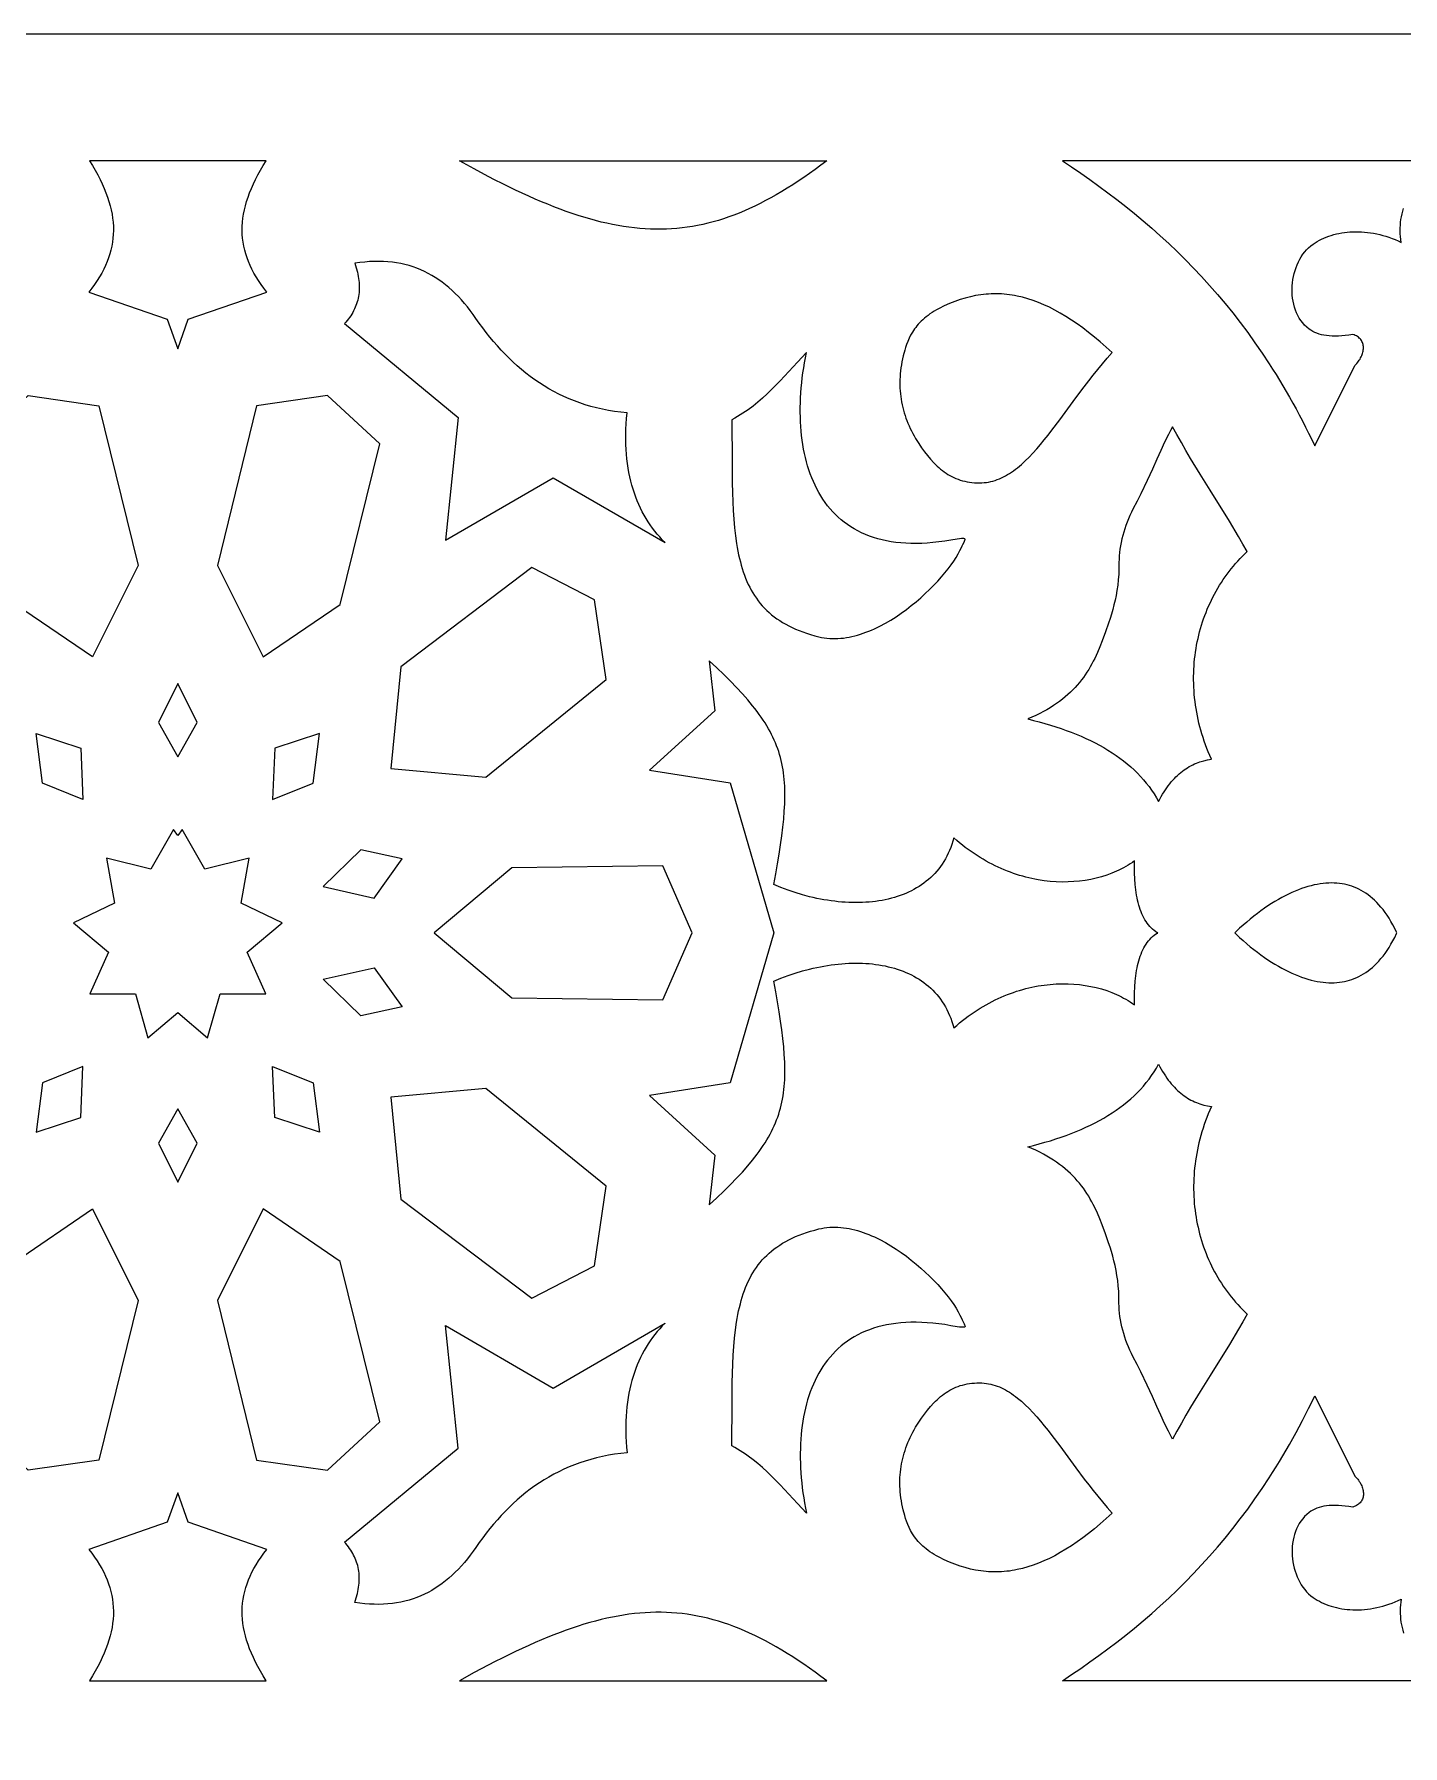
# Model space of a CAD drawing. Extents: x -580 to 580, y -400 to 400.
# Drawn here: x 300.7 to 354.8, y 297.4 to 365 of the extents above; entities that cross this region are included whole.
import ezdxf

# ---------------------------------------------------------------- set-up
doc = ezdxf.new("R2010")
doc.units = 0
doc.layers.add('LAYER_1', color=18, linetype='CONTINUOUS')
doc.layers.add('LAYER_2', color=174, linetype='CONTINUOUS')

msp = doc.modelspace()

# ---------------------------------------------------------------- linework, layer by layer
at = {"layer": 'LAYER_1'}
for points in [[(306.416, 352.579), (306.83, 353.745), (309.927, 354.822), (309.811, 354.972), (309.703, 355.121), (309.602, 355.271), (309.508, 355.421), (309.422, 355.571), (309.343, 355.722), (309.271, 355.872), (309.207, 356.023), (309.15, 356.175), (309.1, 356.327), (309.058, 356.48), (309.023, 356.633), (308.996, 356.788), (308.976, 356.943), (308.963, 357.1), (308.958, 357.257), (308.961, 357.416), (308.971, 357.576), (308.988, 357.737), (309.014, 357.9), (309.046, 358.065), (309.086, 358.231), (309.134, 358.398), (309.189, 358.568), (309.252, 358.739), (309.323, 358.913), (309.401, 359.088), (309.487, 359.266), (309.58, 359.446), (309.681, 359.628), (309.79, 359.813), (309.906, 360), (306.416, 360), (302.927, 360), (303.043, 359.813), (303.152, 359.628), (303.253, 359.446), (303.346, 359.266), (303.432, 359.088), (303.51, 358.913), (303.58, 358.739), (303.643, 358.568), (303.699, 358.398), (303.746, 358.231), (303.787, 358.065), (303.819, 357.9), (303.844, 357.737), (303.862, 357.576), (303.872, 357.416), (303.874, 357.257), (303.869, 357.1), (303.857, 356.943), (303.837, 356.788), (303.81, 356.633), (303.775, 356.48), (303.733, 356.327), (303.683, 356.175), (303.626, 356.023), (303.562, 355.872), (303.49, 355.722), (303.411, 355.571), (303.325, 355.421), (303.231, 355.271), (303.13, 355.121), (303.021, 354.972), (302.906, 354.822), (306.003, 353.745)], [(332.036, 360), (331.807, 359.829), (331.581, 359.663), (331.356, 359.503), (331.134, 359.349), (330.913, 359.201), (330.694, 359.058), (330.477, 358.921), (330.261, 358.79), (330.047, 358.664), (329.834, 358.544), (329.623, 358.43), (329.412, 358.321), (329.203, 358.218), (328.995, 358.12), (328.787, 358.028), (328.58, 357.941), (328.374, 357.86), (328.169, 357.785), (327.964, 357.715), (327.759, 357.651), (327.554, 357.592), (327.35, 357.538), (327.145, 357.49), (326.941, 357.447), (326.736, 357.41), (326.531, 357.378), (326.326, 357.352), (326.12, 357.33), (325.914, 357.315), (325.707, 357.304), (325.499, 357.299), (325.29, 357.299), (325.081, 357.304), (324.87, 357.315), (324.658, 357.331), (324.445, 357.352), (324.23, 357.378), (324.014, 357.41), (323.797, 357.447), (323.577, 357.488), (323.356, 357.535), (323.133, 357.587), (322.908, 357.645), (322.681, 357.707), (322.451, 357.774), (322.22, 357.847), (321.986, 357.925), (321.749, 358.007), (321.51, 358.095), (321.268, 358.187), (321.023, 358.285), (320.776, 358.387), (320.525, 358.495), (320.271, 358.607), (320.014, 358.725), (319.754, 358.847), (319.49, 358.974), (319.223, 359.106), (318.952, 359.243), (318.677, 359.385), (318.116, 359.683), (317.539, 360)], [(325.653, 344.934), (325.547, 345.042), (325.446, 345.152), (325.347, 345.266), (325.252, 345.383), (325.16, 345.503), (325.072, 345.626), (324.987, 345.752), (324.906, 345.881), (324.829, 346.014), (324.755, 346.149), (324.685, 346.288), (324.618, 346.431), (324.556, 346.577), (324.497, 346.726), (324.442, 346.879), (324.392, 347.035), (324.345, 347.195), (324.302, 347.358), (324.263, 347.525), (324.229, 347.696), (324.198, 347.871), (324.172, 348.049), (324.15, 348.231), (324.133, 348.417), (324.12, 348.607), (324.111, 348.8), (324.106, 348.998), (324.107, 349.2), (324.111, 349.406), (324.121, 349.616), (324.135, 349.83), (324.153, 350.048), (323.904, 350.075), (323.659, 350.108), (323.419, 350.149), (323.184, 350.195), (322.953, 350.249), (322.726, 350.309), (322.504, 350.375), (322.287, 350.447), (322.074, 350.525), (321.864, 350.61), (321.659, 350.7), (321.459, 350.796), (321.262, 350.898), (321.069, 351.005), (320.88, 351.118), (320.694, 351.236), (320.513, 351.36), (320.335, 351.489), (320.16, 351.622), (319.989, 351.761), (319.822, 351.905), (319.658, 352.054), (319.497, 352.207), (319.339, 352.365), (319.185, 352.527), (319.033, 352.694), (318.885, 352.865), (318.74, 353.04), (318.597, 353.22), (318.457, 353.403), (318.32, 353.59), (318.186, 353.782), (318.076, 353.938), (317.963, 354.089), (317.849, 354.235), (317.732, 354.376), (317.614, 354.511), (317.493, 354.641), (317.371, 354.765), (317.245, 354.884), (317.118, 354.998), (316.988, 355.106), (316.856, 355.208), (316.721, 355.305), (316.584, 355.396), (316.444, 355.481), (316.302, 355.56), (316.156, 355.633), (316.008, 355.7), (315.857, 355.761), (315.703, 355.817), (315.546, 355.866), (315.386, 355.909), (315.223, 355.945), (315.057, 355.975), (314.888, 355.999), (314.715, 356.017), (314.539, 356.028), (314.359, 356.033), (314.176, 356.031), (313.99, 356.022), (313.8, 356.007), (313.606, 355.985), (313.409, 355.956), (313.465, 355.781), (313.51, 355.609), (313.529, 355.524), (313.544, 355.44), (313.557, 355.357), (313.567, 355.275), (313.575, 355.194), (313.58, 355.114), (313.582, 355.035), (313.581, 354.956), (313.578, 354.879), (313.571, 354.802), (313.562, 354.726), (313.551, 354.652), (313.536, 354.578), (313.519, 354.505), (313.499, 354.432), (313.477, 354.361), (313.452, 354.291), (313.423, 354.221), (313.393, 354.153), (313.359, 354.085), (313.323, 354.018), (313.284, 353.952), (313.242, 353.887), (313.198, 353.823), (313.15, 353.76), (313.101, 353.697), (313.048, 353.636), (312.993, 353.575), (317.49, 349.872), (316.99, 345.022), (321.238, 347.491)], [(343.31, 352.429), (343.073, 352.645), (342.838, 352.851), (342.606, 353.045), (342.376, 353.229), (342.148, 353.403), (341.923, 353.565), (341.7, 353.718), (341.479, 353.859), (341.26, 353.99), (341.043, 354.111), (340.827, 354.221), (340.613, 354.32), (340.401, 354.409), (340.189, 354.488), (339.979, 354.557), (339.77, 354.615), (339.562, 354.663), (339.458, 354.683), (339.355, 354.7), (339.251, 354.715), (339.148, 354.728), (339.045, 354.738), (338.942, 354.745), (338.839, 354.75), (338.737, 354.752), (338.634, 354.752), (338.532, 354.749), (338.429, 354.744), (338.327, 354.736), (338.224, 354.726), (338.122, 354.713), (338.019, 354.698), (337.917, 354.68), (337.712, 354.637), (337.507, 354.584), (337.301, 354.521), (337.095, 354.448), (336.889, 354.365), (336.681, 354.273), (336.473, 354.17), (336.377, 354.119), (336.285, 354.066), (336.198, 354.012), (336.115, 353.957), (336.037, 353.902), (335.963, 353.845), (335.893, 353.787), (335.827, 353.729), (335.765, 353.669), (335.706, 353.61), (335.651, 353.549), (335.599, 353.489), (335.551, 353.428), (335.505, 353.366), (335.423, 353.243), (335.352, 353.12), (335.29, 352.997), (335.237, 352.875), (335.191, 352.754), (335.152, 352.636), (335.118, 352.521), (335.06, 352.302), (335.032, 352.182), (335.008, 352.063), (334.986, 351.945), (334.968, 351.828), (334.953, 351.712), (334.941, 351.596), (334.933, 351.481), (334.927, 351.367), (334.925, 351.254), (334.926, 351.141), (334.93, 351.03), (334.936, 350.919), (334.946, 350.809), (334.959, 350.699), (334.975, 350.59), (334.994, 350.482), (335.015, 350.375), (335.04, 350.268), (335.067, 350.163), (335.097, 350.057), (335.13, 349.953), (335.166, 349.849), (335.204, 349.746), (335.246, 349.643), (335.29, 349.541), (335.336, 349.44), (335.385, 349.339), (335.437, 349.239), (335.492, 349.14), (335.549, 349.041), (335.67, 348.845), (335.783, 348.678), (335.898, 348.517), (336.016, 348.364), (336.139, 348.218), (336.265, 348.08), (336.331, 348.014), (336.397, 347.951), (336.465, 347.89), (336.534, 347.832), (336.604, 347.776), (336.676, 347.722), (336.749, 347.672), (336.824, 347.624), (336.901, 347.579), (336.979, 347.537), (337.059, 347.497), (337.141, 347.461), (337.225, 347.429), (337.31, 347.399), (337.398, 347.372), (337.487, 347.35), (337.579, 347.33), (337.672, 347.314), (337.768, 347.302), (337.866, 347.293), (337.966, 347.288), (338.069, 347.287), (338.16, 347.29), (338.251, 347.297), (338.34, 347.308), (338.428, 347.322), (338.515, 347.34), (338.601, 347.362), (338.686, 347.388), (338.77, 347.417), (338.853, 347.45), (338.936, 347.485), (339.017, 347.525), (339.099, 347.567), (339.179, 347.613), (339.259, 347.662), (339.338, 347.713), (339.416, 347.768), (339.494, 347.826), (339.572, 347.886), (339.726, 348.015), (339.878, 348.154), (340.029, 348.303), (340.179, 348.462), (340.329, 348.628), (340.479, 348.803), (340.629, 348.985), (340.779, 349.174), (340.93, 349.369), (341.236, 349.776), (341.872, 350.639), (342.207, 351.085), (342.38, 351.31), (342.556, 351.535), (342.737, 351.761), (342.923, 351.985), (343.114, 352.208)], [(336.944, 345.03), (336.701, 344.99), (336.465, 344.957), (336.233, 344.931), (336.008, 344.912), (335.788, 344.9), (335.573, 344.895), (335.364, 344.896), (335.16, 344.904), (334.962, 344.919), (334.769, 344.939), (334.582, 344.966), (334.399, 344.999), (334.222, 345.038), (334.051, 345.083), (333.884, 345.133), (333.723, 345.19), (333.566, 345.251), (333.415, 345.319), (333.269, 345.391), (333.127, 345.469), (332.991, 345.552), (332.86, 345.64), (332.733, 345.733), (332.611, 345.831), (332.494, 345.933), (332.382, 346.04), (332.274, 346.151), (332.171, 346.267), (332.073, 346.387), (331.979, 346.511), (331.89, 346.64), (331.805, 346.772), (331.725, 346.908), (331.649, 347.047), (331.578, 347.191), (331.511, 347.337), (331.448, 347.488), (331.389, 347.641), (331.335, 347.798), (331.285, 347.958), (331.239, 348.12), (331.197, 348.286), (331.159, 348.454), (331.125, 348.625), (331.095, 348.798), (331.069, 348.974), (331.047, 349.152), (331.029, 349.333), (331.015, 349.515), (331.005, 349.7), (330.998, 349.886), (330.995, 350.074), (330.995, 350.264), (331, 350.455), (331.008, 350.648), (331.019, 350.842), (331.034, 351.037), (331.052, 351.233), (331.074, 351.431), (331.099, 351.629), (331.128, 351.828), (331.16, 352.028), (331.195, 352.228), (331.233, 352.429), (330.885, 352.054), (330.545, 351.683), (330.206, 351.319), (330.035, 351.142), (329.861, 350.968), (329.685, 350.799), (329.505, 350.634), (329.32, 350.475), (329.129, 350.322), (328.933, 350.175), (328.832, 350.104), (328.729, 350.035), (328.624, 349.969), (328.517, 349.904), (328.408, 349.841), (328.297, 349.78), (328.301, 348.073), (328.304, 347.674), (328.31, 347.287), (328.319, 346.911), (328.332, 346.546), (328.349, 346.193), (328.372, 345.85), (328.401, 345.519), (328.437, 345.2), (328.48, 344.892), (328.505, 344.742), (328.532, 344.595), (328.561, 344.451), (328.593, 344.309), (328.627, 344.171), (328.663, 344.035), (328.702, 343.902), (328.744, 343.773), (328.789, 343.646), (328.837, 343.521), (328.887, 343.4), (328.941, 343.282), (328.998, 343.166), (329.058, 343.053), (329.122, 342.943), (329.189, 342.836), (329.26, 342.732), (329.334, 342.631), (329.412, 342.532), (329.494, 342.437), (329.58, 342.344), (329.669, 342.254), (329.763, 342.168), (329.862, 342.084), (329.964, 342.002), (330.071, 341.924), (330.182, 341.849), (330.298, 341.776), (330.419, 341.707), (330.544, 341.64), (330.674, 341.576), (330.809, 341.515), (330.949, 341.457), (331.095, 341.402), (331.245, 341.35), (331.401, 341.301), (331.562, 341.254), (331.729, 341.211), (331.835, 341.187), (331.941, 341.169), (332.048, 341.154), (332.156, 341.145), (332.264, 341.14), (332.373, 341.139), (332.482, 341.143), (332.592, 341.151), (332.702, 341.163), (332.813, 341.178), (332.923, 341.198), (333.034, 341.221), (333.145, 341.248), (333.256, 341.278), (333.367, 341.312), (333.478, 341.349), (333.588, 341.389), (333.699, 341.432), (333.809, 341.478), (333.919, 341.527), (334.028, 341.578), (334.137, 341.632), (334.352, 341.748), (334.565, 341.872), (334.775, 342.004), (334.98, 342.144), (335.181, 342.29), (335.377, 342.441), (335.568, 342.596), (335.753, 342.755), (335.93, 342.917), (336.101, 343.081), (336.264, 343.245), (336.419, 343.409), (336.565, 343.573), (336.702, 343.734), (336.829, 343.893), (336.946, 344.048), (337.052, 344.199), (337.147, 344.344), (337.229, 344.483), (337.299, 344.615), (337.356, 344.738), (337.385, 344.802), (337.413, 344.859), (337.464, 344.953), (337.483, 344.991), (337.495, 345.023), (337.5, 345.049), (337.499, 345.06), (337.496, 345.069), (337.49, 345.077), (337.481, 345.083), (337.453, 345.092), (337.412, 345.095), (337.355, 345.092), (337.282, 345.085), (337.19, 345.071)], [(300.508, 350.739), (303.302, 350.336), (304.849, 344.032), (303.046, 340.416), (300.012, 342.49), (298.441, 348.824)], [(312.324, 350.739), (309.53, 350.336), (307.983, 344.032), (309.787, 340.416), (312.821, 342.49), (314.391, 348.824)], [(348.641, 344.581), (348.472, 344.873), (348.298, 345.169), (347.935, 345.77), (347.172, 347.002), (346.787, 347.626), (346.406, 348.254), (346.221, 348.567), (346.039, 348.881), (345.862, 349.193), (345.69, 349.504), (345.607, 349.35), (345.528, 349.198), (345.379, 348.891), (345.231, 348.57), (345.074, 348.22), (344.897, 347.827), (344.687, 347.378), (344.435, 346.857), (344.289, 346.565), (344.129, 346.25), (344.067, 346.126), (344.008, 346), (343.952, 345.871), (343.9, 345.741), (343.85, 345.61), (343.805, 345.477), (343.763, 345.344), (343.725, 345.21), (343.691, 345.075), (343.661, 344.94), (343.635, 344.805), (343.614, 344.671), (343.597, 344.537), (343.585, 344.404), (343.578, 344.272), (343.577, 344.142), (343.574, 343.905), (343.565, 343.678), (343.548, 343.459), (343.526, 343.248), (343.497, 343.045), (343.463, 342.847), (343.424, 342.656), (343.38, 342.469), (343.332, 342.286), (343.28, 342.106), (343.225, 341.929), (343.167, 341.754), (343.044, 341.405), (342.914, 341.053), (342.823, 340.818), (342.725, 340.587), (342.619, 340.36), (342.563, 340.249), (342.505, 340.139), (342.443, 340.03), (342.38, 339.922), (342.313, 339.816), (342.243, 339.711), (342.17, 339.608), (342.094, 339.506), (342.014, 339.405), (341.931, 339.307), (341.844, 339.209), (341.753, 339.114), (341.657, 339.02), (341.558, 338.928), (341.454, 338.837), (341.346, 338.748), (341.233, 338.661), (341.115, 338.576), (340.992, 338.493), (340.864, 338.412), (340.731, 338.333), (340.592, 338.256), (340.447, 338.181), (340.297, 338.108), (340.141, 338.037), (339.979, 337.968), (340.206, 337.911), (340.43, 337.852), (340.651, 337.791), (340.867, 337.727), (341.08, 337.66), (341.288, 337.59), (341.493, 337.517), (341.693, 337.442), (341.889, 337.364), (342.081, 337.283), (342.269, 337.2), (342.453, 337.113), (342.632, 337.023), (342.807, 336.93), (342.977, 336.835), (343.143, 336.736), (343.305, 336.634), (343.461, 336.529), (343.614, 336.42), (343.761, 336.309), (343.904, 336.194), (344.041, 336.076), (344.174, 335.955), (344.302, 335.83), (344.425, 335.701), (344.543, 335.57), (344.656, 335.435), (344.764, 335.296), (344.867, 335.154), (344.964, 335.008), (345.056, 334.858), (345.143, 334.705), (345.194, 334.805), (345.247, 334.902), (345.3, 334.995), (345.355, 335.085), (345.41, 335.171), (345.467, 335.254), (345.524, 335.333), (345.582, 335.409), (345.642, 335.482), (345.702, 335.552), (345.763, 335.618), (345.825, 335.682), (345.887, 335.742), (345.951, 335.8), (346.016, 335.854), (346.081, 335.906), (346.147, 335.955), (346.214, 336.001), (346.281, 336.044), (346.35, 336.085), (346.419, 336.123), (346.489, 336.158), (346.559, 336.191), (346.631, 336.221), (346.703, 336.249), (346.775, 336.275), (346.923, 336.319), (347.073, 336.354), (347.225, 336.381), (347.163, 336.522), (347.104, 336.664), (347.047, 336.806), (346.994, 336.949), (346.944, 337.091), (346.897, 337.234), (346.852, 337.377), (346.811, 337.519), (346.772, 337.662), (346.736, 337.805), (346.703, 337.948), (346.673, 338.091), (346.646, 338.233), (346.621, 338.376), (346.6, 338.518), (346.581, 338.66), (346.565, 338.802), (346.551, 338.944), (346.541, 339.085), (346.533, 339.227), (346.527, 339.367), (346.525, 339.507), (346.525, 339.647), (346.527, 339.787), (346.533, 339.925), (346.541, 340.064), (346.551, 340.201), (346.564, 340.339), (346.58, 340.475), (346.599, 340.611), (346.619, 340.746), (346.643, 340.88), (346.669, 341.014), (346.697, 341.146), (346.728, 341.278), (346.762, 341.409), (346.797, 341.539), (346.836, 341.669), (346.876, 341.797), (346.92, 341.924), (346.965, 342.05), (347.013, 342.175), (347.063, 342.299), (347.116, 342.422), (347.171, 342.543), (347.228, 342.663), (347.288, 342.782), (347.35, 342.9), (347.414, 343.017), (347.481, 343.132), (347.549, 343.245), (347.62, 343.358), (347.693, 343.468), (347.769, 343.578), (347.846, 343.686), (347.926, 343.792), (348.008, 343.896), (348.092, 343.999), (348.178, 344.101), (348.267, 344.2), (348.357, 344.298), (348.45, 344.394), (348.544, 344.489)], [(323.334, 339.522), (322.872, 342.671), (320.399, 343.946), (315.219, 340.029), (314.827, 336.013), (318.583, 335.671)], [(345.106, 329.517), (345.097, 329.523), (345.106, 329.528), (345.088, 329.528), (345.023, 329.571), (344.961, 329.618), (344.902, 329.668), (344.845, 329.722), (344.791, 329.78), (344.74, 329.841), (344.691, 329.905), (344.645, 329.973), (344.601, 330.043), (344.559, 330.117), (344.52, 330.194), (344.483, 330.274), (344.449, 330.357), (344.416, 330.443), (344.387, 330.531), (344.359, 330.622), (344.333, 330.716), (344.31, 330.811), (344.289, 330.91), (344.27, 331.01), (344.238, 331.218), (344.213, 331.433), (344.197, 331.656), (344.188, 331.886), (344.186, 332.121), (344.191, 332.362), (344.108, 332.305), (344.024, 332.25), (343.938, 332.196), (343.851, 332.144), (343.761, 332.095), (343.67, 332.047), (343.577, 332.001), (343.483, 331.958), (343.387, 331.916), (343.29, 331.876), (343.091, 331.803), (342.887, 331.738), (342.677, 331.682), (342.463, 331.634), (342.244, 331.595), (342.022, 331.565), (341.796, 331.545), (341.566, 331.533), (341.334, 331.531), (341.099, 331.539), (340.861, 331.556), (340.622, 331.583), (340.382, 331.62), (340.261, 331.642), (340.14, 331.667), (340.019, 331.694), (339.897, 331.725), (339.776, 331.757), (339.655, 331.792), (339.533, 331.83), (339.412, 331.871), (339.29, 331.914), (339.169, 331.96), (339.048, 332.009), (338.927, 332.06), (338.806, 332.115), (338.686, 332.172), (338.566, 332.231), (338.446, 332.294), (338.327, 332.359), (338.209, 332.428), (338.09, 332.499), (337.973, 332.573), (337.856, 332.65), (337.74, 332.73), (337.624, 332.813), (337.509, 332.898), (337.395, 332.987), (337.282, 333.079), (337.169, 333.174), (337.058, 333.272), (337.022, 333.143), (336.982, 333.018), (336.938, 332.897), (336.89, 332.779), (336.839, 332.664), (336.784, 332.553), (336.726, 332.446), (336.665, 332.342), (336.6, 332.241), (336.531, 332.144), (336.46, 332.05), (336.385, 331.96), (336.308, 331.873), (336.227, 331.789), (336.144, 331.709), (336.057, 331.632), (335.968, 331.558), (335.876, 331.487), (335.782, 331.42), (335.685, 331.356), (335.585, 331.295), (335.483, 331.237), (335.379, 331.182), (335.272, 331.131), (335.164, 331.083), (335.053, 331.037), (334.94, 330.995), (334.825, 330.956), (334.708, 330.92), (334.589, 330.887), (334.468, 330.857), (334.346, 330.83), (334.222, 330.806), (334.096, 330.785), (333.969, 330.766), (333.841, 330.751), (333.711, 330.739), (333.58, 330.729), (333.447, 330.722), (333.314, 330.719), (333.179, 330.718), (333.043, 330.719), (332.907, 330.724), (332.769, 330.731), (332.631, 330.741), (332.492, 330.754), (332.352, 330.769), (332.212, 330.787), (332.071, 330.808), (331.93, 330.832), (331.789, 330.858), (331.647, 330.886), (331.505, 330.917), (331.362, 330.951), (331.078, 331.026), (330.793, 331.112), (330.509, 331.207), (330.226, 331.311), (329.946, 331.426), (330.022, 331.847), (330.093, 332.25), (330.157, 332.635), (330.213, 333.003), (330.263, 333.355), (330.305, 333.692), (330.338, 334.015), (330.363, 334.325), (330.38, 334.623), (330.387, 334.909), (330.386, 335.048), (330.384, 335.185), (330.379, 335.319), (330.371, 335.452), (330.361, 335.582), (330.348, 335.71), (330.332, 335.836), (330.314, 335.961), (330.292, 336.083), (330.268, 336.205), (330.241, 336.325), (330.211, 336.443), (330.178, 336.561), (330.142, 336.677), (330.103, 336.792), (330.061, 336.907), (330.015, 337.021), (329.967, 337.134), (329.915, 337.247), (329.859, 337.36), (329.801, 337.472), (329.739, 337.584), (329.673, 337.696), (329.604, 337.809), (329.531, 337.921), (329.454, 338.034), (329.374, 338.147), (329.29, 338.261), (329.203, 338.376), (329.111, 338.492), (328.917, 338.725), (328.706, 338.964), (328.48, 339.208), (328.236, 339.459), (327.976, 339.717), (327.698, 339.984), (327.402, 340.26), (327.616, 338.293), (325.034, 335.94), (328.22, 335.443), (329.952, 329.523), (328.22, 323.603), (325.034, 323.106), (327.616, 320.752), (327.402, 318.785), (327.698, 319.061), (327.976, 319.328), (328.236, 319.586), (328.48, 319.837), (328.706, 320.081), (328.917, 320.32), (329.111, 320.554), (329.203, 320.669), (329.29, 320.784), (329.374, 320.898), (329.454, 321.011), (329.531, 321.124), (329.604, 321.237), (329.673, 321.349), (329.739, 321.461), (329.801, 321.573), (329.859, 321.686), (329.915, 321.798), (329.967, 321.911), (330.015, 322.024), (330.061, 322.138), (330.103, 322.253), (330.142, 322.368), (330.178, 322.485), (330.211, 322.602), (330.241, 322.721), (330.268, 322.841), (330.292, 322.962), (330.314, 323.085), (330.332, 323.209), (330.348, 323.336), (330.361, 323.464), (330.371, 323.594), (330.379, 323.726), (330.384, 323.86), (330.386, 323.997), (330.387, 324.136), (330.38, 324.423), (330.363, 324.72), (330.338, 325.03), (330.305, 325.353), (330.263, 325.69), (330.213, 326.042), (330.157, 326.41), (330.093, 326.795), (330.022, 327.198), (329.946, 327.62), (330.226, 327.734), (330.509, 327.839), (330.793, 327.934), (331.078, 328.019), (331.362, 328.094), (331.505, 328.128), (331.647, 328.159), (331.789, 328.188), (331.93, 328.214), (332.071, 328.237), (332.212, 328.258), (332.352, 328.276), (332.492, 328.292), (332.631, 328.304), (332.769, 328.314), (332.907, 328.322), (333.043, 328.326), (333.179, 328.328), (333.314, 328.327), (333.447, 328.323), (333.58, 328.316), (333.711, 328.307), (333.841, 328.294), (333.969, 328.279), (334.096, 328.261), (334.222, 328.24), (334.346, 328.216), (334.468, 328.188), (334.589, 328.158), (334.708, 328.125), (334.825, 328.089), (334.94, 328.05), (335.053, 328.008), (335.164, 327.963), (335.272, 327.914), (335.379, 327.863), (335.483, 327.808), (335.585, 327.751), (335.685, 327.69), (335.782, 327.625), (335.876, 327.558), (335.968, 327.487), (336.057, 327.414), (336.144, 327.336), (336.227, 327.256), (336.308, 327.172), (336.385, 327.085), (336.46, 326.995), (336.531, 326.901), (336.6, 326.804), (336.665, 326.703), (336.726, 326.599), (336.784, 326.492), (336.839, 326.381), (336.89, 326.267), (336.938, 326.149), (336.982, 326.027), (337.022, 325.902), (337.058, 325.774), (337.169, 325.872), (337.282, 325.966), (337.395, 326.058), (337.509, 326.147), (337.624, 326.233), (337.74, 326.316), (337.856, 326.395), (337.973, 326.472), (338.09, 326.546), (338.209, 326.618), (338.327, 326.686), (338.446, 326.751), (338.566, 326.814), (338.686, 326.874), (338.806, 326.931), (338.927, 326.985), (339.048, 327.036), (339.169, 327.085), (339.29, 327.131), (339.412, 327.174), (339.533, 327.215), (339.655, 327.253), (339.776, 327.288), (339.897, 327.321), (340.019, 327.351), (340.14, 327.378), (340.261, 327.403), (340.382, 327.426), (340.622, 327.463), (340.861, 327.49), (341.099, 327.507), (341.334, 327.514), (341.566, 327.512), (341.796, 327.501), (342.022, 327.48), (342.244, 327.45), (342.463, 327.411), (342.677, 327.364), (342.887, 327.307), (343.091, 327.242), (343.29, 327.169), (343.387, 327.13), (343.483, 327.088), (343.577, 327.044), (343.67, 326.998), (343.761, 326.951), (343.851, 326.901), (343.938, 326.849), (344.024, 326.796), (344.108, 326.74), (344.191, 326.683), (344.186, 326.924), (344.188, 327.16), (344.197, 327.389), (344.213, 327.612), (344.238, 327.828), (344.27, 328.035), (344.289, 328.136), (344.31, 328.234), (344.333, 328.33), (344.359, 328.423), (344.387, 328.514), (344.416, 328.602), (344.449, 328.688), (344.483, 328.771), (344.52, 328.851), (344.559, 328.928), (344.601, 329.002), (344.645, 329.073), (344.691, 329.14), (344.74, 329.205), (344.791, 329.266), (344.845, 329.323), (344.902, 329.377), (344.961, 329.428), (345.023, 329.474), (345.088, 329.517)], [(306.416, 336.468), (307.182, 337.823), (306.416, 339.362), (305.65, 337.823)], [(302.672, 334.794), (301.076, 335.437), (300.823, 337.393), (302.582, 336.811)], [(310.161, 334.794), (311.757, 335.437), (312.01, 337.393), (310.251, 336.811)], [(306.416, 326.378), (307.594, 325.383), (308.086, 327.12), (309.892, 327.113), (309.152, 328.76), (310.54, 329.915), (308.914, 330.701), (309.235, 332.478), (307.484, 332.036), (306.588, 333.603), (306.416, 333.367), (306.245, 333.603), (305.348, 332.036), (303.598, 332.478), (303.918, 330.701), (302.293, 329.915), (303.681, 328.76), (302.941, 327.113), (304.747, 327.12), (305.239, 325.383)], [(312.16, 331.354), (314.169, 330.899), (315.269, 332.441), (313.648, 332.797)], [(316.538, 329.523), (319.605, 326.952), (325.572, 326.874), (326.726, 329.523), (325.572, 332.171), (319.605, 332.093)], [(353.837, 330.636), (353.754, 330.725), (353.669, 330.808), (353.584, 330.886), (353.497, 330.959), (353.41, 331.026), (353.322, 331.088), (353.234, 331.145), (353.144, 331.198), (353.053, 331.246), (352.962, 331.289), (352.869, 331.328), (352.775, 331.363), (352.679, 331.394), (352.583, 331.42), (352.484, 331.442), (352.384, 331.461), (352.282, 331.475), (352.179, 331.485), (352.073, 331.491), (351.966, 331.493), (351.857, 331.49), (351.746, 331.484), (351.633, 331.473), (351.517, 331.457), (351.4, 331.438), (351.282, 331.413), (351.161, 331.385), (351.038, 331.351), (350.914, 331.313), (350.788, 331.271), (350.661, 331.223), (350.532, 331.171), (350.402, 331.115), (350.27, 331.053), (350.137, 330.987), (350.004, 330.917), (349.869, 330.841), (349.733, 330.761), (349.596, 330.676), (349.458, 330.586), (349.32, 330.492), (349.181, 330.393), (349.042, 330.29), (348.902, 330.181), (348.762, 330.069), (348.622, 329.951), (348.481, 329.83), (348.34, 329.703), (348.199, 329.572), (348.148, 329.523), (348.199, 329.473), (348.34, 329.342), (348.481, 329.216), (348.622, 329.094), (348.762, 328.977), (348.902, 328.864), (349.042, 328.756), (349.181, 328.652), (349.32, 328.553), (349.458, 328.459), (349.596, 328.369), (349.733, 328.285), (349.869, 328.204), (350.004, 328.129), (350.137, 328.058), (350.27, 327.992), (350.402, 327.931), (350.532, 327.874), (350.661, 327.822), (350.788, 327.775), (350.914, 327.732), (351.038, 327.694), (351.161, 327.661), (351.282, 327.632), (351.4, 327.608), (351.517, 327.588), (351.633, 327.573), (351.746, 327.562), (351.857, 327.555), (351.966, 327.553), (352.073, 327.554), (352.179, 327.56), (352.282, 327.57), (352.384, 327.585), (352.484, 327.603), (352.583, 327.625), (352.679, 327.652), (352.775, 327.682), (352.869, 327.717), (352.962, 327.756), (353.053, 327.8), (353.144, 327.847), (353.234, 327.9), (353.322, 327.957), (353.41, 328.019), (353.497, 328.087), (353.584, 328.159), (353.669, 328.237), (353.754, 328.321), (353.837, 328.41), (353.92, 328.505), (354.001, 328.606), (354.082, 328.713), (354.161, 328.827), (354.238, 328.947), (354.315, 329.073), (354.389, 329.206), (354.462, 329.346), (354.533, 329.492), (354.547, 329.523), (354.533, 329.553), (354.462, 329.7), (354.389, 329.839), (354.315, 329.972), (354.238, 330.099), (354.161, 330.219), (354.082, 330.332), (354.001, 330.439), (353.92, 330.54)], [(312.16, 327.691), (314.169, 328.147), (315.269, 326.605), (313.648, 326.249)], [(348.641, 314.464), (348.472, 314.172), (348.298, 313.876), (347.935, 313.275), (347.172, 312.044), (346.787, 311.419), (346.406, 310.792), (346.221, 310.478), (346.039, 310.165), (345.862, 309.852), (345.69, 309.541), (345.607, 309.695), (345.528, 309.848), (345.379, 310.155), (345.231, 310.476), (345.074, 310.825), (344.897, 311.218), (344.687, 311.668), (344.435, 312.189), (344.289, 312.48), (344.129, 312.795), (344.067, 312.919), (344.008, 313.046), (343.952, 313.174), (343.9, 313.304), (343.85, 313.435), (343.805, 313.568), (343.763, 313.701), (343.725, 313.836), (343.691, 313.97), (343.661, 314.105), (343.635, 314.24), (343.614, 314.374), (343.597, 314.508), (343.585, 314.641), (343.578, 314.773), (343.577, 314.904), (343.574, 315.14), (343.565, 315.368), (343.548, 315.586), (343.526, 315.797), (343.497, 316.001), (343.463, 316.198), (343.424, 316.39), (343.38, 316.577), (343.332, 316.76), (343.28, 316.939), (343.225, 317.116), (343.167, 317.292), (343.044, 317.641), (342.914, 317.992), (342.823, 318.227), (342.725, 318.458), (342.619, 318.685), (342.563, 318.796), (342.505, 318.907), (342.443, 319.016), (342.38, 319.123), (342.313, 319.229), (342.243, 319.334), (342.17, 319.438), (342.094, 319.54), (342.014, 319.64), (341.931, 319.739), (341.844, 319.836), (341.753, 319.932), (341.657, 320.026), (341.558, 320.118), (341.454, 320.208), (341.346, 320.297), (341.233, 320.384), (341.115, 320.469), (340.992, 320.552), (340.864, 320.633), (340.731, 320.712), (340.592, 320.79), (340.447, 320.865), (340.297, 320.938), (340.141, 321.009), (339.979, 321.078), (340.206, 321.134), (340.43, 321.193), (340.651, 321.255), (340.867, 321.319), (341.08, 321.386), (341.288, 321.455), (341.493, 321.528), (341.693, 321.603), (341.889, 321.681), (342.081, 321.762), (342.269, 321.846), (342.453, 321.933), (342.632, 322.022), (342.807, 322.115), (342.977, 322.211), (343.143, 322.31), (343.305, 322.412), (343.461, 322.517), (343.614, 322.625), (343.761, 322.737), (343.904, 322.851), (344.041, 322.969), (344.174, 323.091), (344.302, 323.216), (344.425, 323.344), (344.543, 323.476), (344.656, 323.611), (344.764, 323.749), (344.867, 323.892), (344.964, 324.038), (345.056, 324.187), (345.143, 324.34), (345.194, 324.24), (345.247, 324.143), (345.3, 324.05), (345.355, 323.961), (345.41, 323.875), (345.467, 323.792), (345.524, 323.712), (345.582, 323.636), (345.642, 323.563), (345.702, 323.494), (345.763, 323.427), (345.825, 323.364), (345.887, 323.303), (345.951, 323.246), (346.016, 323.191), (346.081, 323.139), (346.147, 323.091), (346.214, 323.045), (346.281, 323.001), (346.35, 322.961), (346.419, 322.923), (346.489, 322.887), (346.559, 322.855), (346.631, 322.824), (346.703, 322.796), (346.775, 322.771), (346.923, 322.727), (347.073, 322.691), (347.225, 322.665), (347.163, 322.523), (347.104, 322.381), (347.047, 322.239), (346.994, 322.097), (346.944, 321.954), (346.897, 321.812), (346.852, 321.669), (346.811, 321.526), (346.772, 321.383), (346.736, 321.24), (346.703, 321.097), (346.673, 320.955), (346.646, 320.812), (346.621, 320.669), (346.6, 320.527), (346.581, 320.385), (346.565, 320.243), (346.551, 320.101), (346.541, 319.96), (346.533, 319.819), (346.527, 319.678), (346.525, 319.538), (346.525, 319.398), (346.527, 319.259), (346.533, 319.12), (346.541, 318.982), (346.551, 318.844), (346.564, 318.707), (346.58, 318.57), (346.599, 318.435), (346.619, 318.3), (346.643, 318.165), (346.669, 318.032), (346.697, 317.899), (346.728, 317.767), (346.762, 317.636), (346.797, 317.506), (346.836, 317.377), (346.876, 317.249), (346.92, 317.122), (346.965, 316.995), (347.013, 316.87), (347.063, 316.747), (347.116, 316.624), (347.171, 316.502), (347.228, 316.382), (347.288, 316.263), (347.35, 316.145), (347.414, 316.029), (347.481, 315.914), (347.549, 315.8), (347.62, 315.688), (347.693, 315.577), (347.769, 315.468), (347.846, 315.36), (347.926, 315.254), (348.008, 315.149), (348.092, 315.046), (348.178, 314.945), (348.267, 314.845), (348.357, 314.747), (348.45, 314.651), (348.544, 314.557)], [(302.672, 324.252), (301.076, 323.608), (300.823, 321.652), (302.582, 322.234)], [(310.161, 324.252), (311.757, 323.608), (312.01, 321.652), (310.251, 322.234)], [(315.219, 319.016), (320.399, 315.099), (322.872, 316.374), (323.334, 319.524), (318.583, 323.375), (314.827, 323.032)], [(306.416, 319.683), (307.182, 321.222), (306.416, 322.578), (305.65, 321.222)], [(304.849, 315.013), (303.302, 308.71), (300.508, 308.306), (298.441, 310.221), (300.012, 316.555), (303.046, 318.63)], [(307.983, 315.013), (309.53, 308.71), (312.324, 308.306), (314.391, 310.221), (312.821, 316.555), (309.787, 318.63)], [(336.944, 314.015), (336.701, 314.056), (336.465, 314.088), (336.233, 314.114), (336.008, 314.133), (335.788, 314.145), (335.573, 314.15), (335.364, 314.149), (335.16, 314.141), (334.962, 314.127), (334.769, 314.106), (334.582, 314.079), (334.399, 314.046), (334.222, 314.008), (334.051, 313.963), (333.884, 313.912), (333.723, 313.856), (333.566, 313.794), (333.415, 313.727), (333.269, 313.654), (333.127, 313.576), (332.991, 313.493), (332.86, 313.405), (332.733, 313.313), (332.611, 313.215), (332.494, 313.112), (332.382, 313.006), (332.274, 312.894), (332.171, 312.778), (332.073, 312.658), (331.979, 312.534), (331.89, 312.406), (331.805, 312.274), (331.725, 312.138), (331.649, 311.998), (331.578, 311.855), (331.511, 311.708), (331.448, 311.558), (331.389, 311.404), (331.335, 311.248), (331.285, 311.088), (331.239, 310.925), (331.197, 310.76), (331.159, 310.591), (331.125, 310.42), (331.095, 310.247), (331.069, 310.071), (331.047, 309.893), (331.029, 309.713), (331.015, 309.53), (331.005, 309.346), (330.998, 309.16), (330.995, 308.971), (330.995, 308.782), (331, 308.59), (331.008, 308.398), (331.019, 308.204), (331.034, 308.008), (331.052, 307.812), (331.074, 307.615), (331.099, 307.416), (331.128, 307.217), (331.16, 307.018), (331.195, 306.817), (331.233, 306.616), (330.885, 306.991), (330.545, 307.362), (330.206, 307.726), (330.035, 307.903), (329.861, 308.077), (329.685, 308.247), (329.505, 308.411), (329.32, 308.57), (329.129, 308.724), (328.933, 308.87), (328.832, 308.941), (328.729, 309.01), (328.624, 309.077), (328.517, 309.142), (328.408, 309.205), (328.297, 309.265), (328.301, 310.972), (328.304, 311.371), (328.31, 311.758), (328.319, 312.134), (328.332, 312.499), (328.349, 312.853), (328.372, 313.195), (328.401, 313.526), (328.437, 313.846), (328.48, 314.154), (328.505, 314.304), (328.532, 314.451), (328.561, 314.595), (328.593, 314.736), (328.627, 314.875), (328.663, 315.01), (328.702, 315.143), (328.744, 315.273), (328.789, 315.4), (328.837, 315.524), (328.887, 315.645), (328.941, 315.764), (328.998, 315.879), (329.058, 315.992), (329.122, 316.102), (329.189, 316.209), (329.26, 316.313), (329.334, 316.415), (329.412, 316.513), (329.494, 316.608), (329.58, 316.701), (329.669, 316.791), (329.763, 316.878), (329.862, 316.962), (329.964, 317.043), (330.071, 317.121), (330.182, 317.196), (330.298, 317.269), (330.419, 317.339), (330.544, 317.405), (330.674, 317.469), (330.809, 317.53), (330.949, 317.588), (331.095, 317.643), (331.245, 317.695), (331.401, 317.745), (331.562, 317.791), (331.729, 317.834), (331.835, 317.858), (331.941, 317.877), (332.048, 317.891), (332.156, 317.9), (332.264, 317.905), (332.373, 317.906), (332.482, 317.902), (332.592, 317.894), (332.702, 317.883), (332.813, 317.867), (332.923, 317.847), (333.034, 317.824), (333.145, 317.797), (333.256, 317.767), (333.367, 317.733), (333.478, 317.696), (333.588, 317.656), (333.699, 317.613), (333.809, 317.567), (333.919, 317.518), (334.028, 317.467), (334.137, 317.413), (334.352, 317.298), (334.565, 317.173), (334.775, 317.041), (334.98, 316.901), (335.181, 316.756), (335.377, 316.605), (335.568, 316.449), (335.753, 316.29), (335.93, 316.128), (336.101, 315.965), (336.264, 315.8), (336.419, 315.636), (336.565, 315.473), (336.702, 315.311), (336.829, 315.152), (336.946, 314.997), (337.052, 314.846), (337.147, 314.701), (337.229, 314.562), (337.299, 314.431), (337.356, 314.307), (337.385, 314.244), (337.413, 314.187), (337.464, 314.092), (337.483, 314.054), (337.495, 314.022), (337.5, 313.996), (337.499, 313.985), (337.496, 313.976), (337.49, 313.968), (337.481, 313.962), (337.453, 313.953), (337.412, 313.95), (337.355, 313.953), (337.282, 313.961), (337.19, 313.974)], [(325.653, 314.112), (325.547, 314.004), (325.446, 313.893), (325.347, 313.779), (325.252, 313.662), (325.16, 313.543), (325.072, 313.42), (324.987, 313.294), (324.906, 313.164), (324.829, 313.032), (324.755, 312.896), (324.685, 312.757), (324.618, 312.615), (324.556, 312.469), (324.497, 312.319), (324.442, 312.167), (324.392, 312.01), (324.345, 311.851), (324.302, 311.687), (324.263, 311.52), (324.229, 311.349), (324.198, 311.175), (324.172, 310.997), (324.15, 310.814), (324.133, 310.629), (324.12, 310.439), (324.111, 310.245), (324.106, 310.047), (324.107, 309.845), (324.111, 309.64), (324.121, 309.43), (324.135, 309.216), (324.153, 308.997), (323.904, 308.971), (323.659, 308.937), (323.419, 308.897), (323.184, 308.85), (322.953, 308.797), (322.726, 308.737), (322.504, 308.671), (322.287, 308.599), (322.074, 308.52), (321.864, 308.436), (321.659, 308.346), (321.459, 308.25), (321.262, 308.148), (321.069, 308.04), (320.88, 307.927), (320.694, 307.809), (320.513, 307.686), (320.335, 307.557), (320.16, 307.423), (319.989, 307.284), (319.822, 307.14), (319.658, 306.992), (319.497, 306.838), (319.339, 306.68), (319.185, 306.518), (319.033, 306.351), (318.885, 306.18), (318.74, 306.005), (318.597, 305.826), (318.457, 305.642), (318.32, 305.455), (318.186, 305.264), (318.076, 305.108), (317.963, 304.956), (317.849, 304.811), (317.732, 304.67), (317.614, 304.535), (317.493, 304.405), (317.371, 304.28), (317.245, 304.161), (317.118, 304.047), (316.988, 303.94), (316.856, 303.837), (316.721, 303.741), (316.584, 303.65), (316.444, 303.565), (316.302, 303.486), (316.156, 303.412), (316.008, 303.345), (315.857, 303.284), (315.703, 303.229), (315.546, 303.18), (315.386, 303.137), (315.223, 303.1), (315.057, 303.07), (314.888, 303.046), (314.715, 303.028), (314.539, 303.017), (314.359, 303.013), (314.176, 303.015), (313.99, 303.023), (313.8, 303.039), (313.606, 303.061), (313.409, 303.089), (313.465, 303.265), (313.51, 303.437), (313.529, 303.521), (313.544, 303.605), (313.557, 303.688), (313.567, 303.77), (313.575, 303.851), (313.58, 303.931), (313.582, 304.011), (313.581, 304.089), (313.578, 304.167), (313.571, 304.243), (313.562, 304.319), (313.551, 304.394), (313.536, 304.468), (313.519, 304.541), (313.499, 304.613), (313.477, 304.684), (313.452, 304.755), (313.423, 304.824), (313.393, 304.893), (313.359, 304.96), (313.323, 305.027), (313.284, 305.093), (313.242, 305.158), (313.198, 305.222), (313.15, 305.286), (313.101, 305.348), (313.048, 305.41), (312.993, 305.47), (317.49, 309.174), (316.99, 314.023), (321.238, 311.554)], [(343.31, 306.616), (343.073, 306.4), (342.838, 306.195), (342.606, 306), (342.376, 305.816), (342.148, 305.643), (341.923, 305.48), (341.7, 305.328), (341.479, 305.186), (341.26, 305.055), (341.043, 304.935), (340.827, 304.825), (340.613, 304.725), (340.401, 304.636), (340.189, 304.557), (339.979, 304.489), (339.77, 304.43), (339.562, 304.383), (339.458, 304.362), (339.355, 304.345), (339.251, 304.33), (339.148, 304.317), (339.045, 304.308), (338.942, 304.3), (338.839, 304.295), (338.737, 304.293), (338.634, 304.293), (338.532, 304.296), (338.429, 304.301), (338.327, 304.309), (338.224, 304.319), (338.122, 304.332), (338.019, 304.348), (337.917, 304.365), (337.712, 304.409), (337.507, 304.462), (337.301, 304.525), (337.095, 304.597), (336.889, 304.68), (336.681, 304.773), (336.473, 304.875), (336.377, 304.926), (336.285, 304.979), (336.198, 305.033), (336.115, 305.088), (336.037, 305.144), (335.963, 305.201), (335.893, 305.258), (335.827, 305.317), (335.765, 305.376), (335.706, 305.436), (335.651, 305.496), (335.599, 305.557), (335.551, 305.618), (335.505, 305.679), (335.423, 305.802), (335.352, 305.926), (335.29, 306.049), (335.237, 306.171), (335.191, 306.291), (335.152, 306.409), (335.118, 306.524), (335.06, 306.743), (335.032, 306.863), (335.008, 306.982), (334.986, 307.1), (334.968, 307.217), (334.953, 307.334), (334.941, 307.449), (334.933, 307.564), (334.927, 307.678), (334.925, 307.791), (334.926, 307.904), (334.93, 308.016), (334.936, 308.127), (334.946, 308.237), (334.959, 308.346), (334.975, 308.455), (334.994, 308.563), (335.015, 308.67), (335.04, 308.777), (335.067, 308.883), (335.097, 308.988), (335.13, 309.093), (335.166, 309.196), (335.204, 309.3), (335.246, 309.402), (335.29, 309.504), (335.336, 309.605), (335.385, 309.706), (335.437, 309.806), (335.492, 309.905), (335.549, 310.004), (335.67, 310.2), (335.783, 310.367), (335.898, 310.528), (336.016, 310.682), (336.139, 310.828), (336.265, 310.966), (336.331, 311.031), (336.397, 311.094), (336.465, 311.155), (336.534, 311.214), (336.604, 311.27), (336.676, 311.323), (336.749, 311.374), (336.824, 311.422), (336.901, 311.467), (336.979, 311.509), (337.059, 311.548), (337.141, 311.584), (337.225, 311.617), (337.31, 311.647), (337.398, 311.673), (337.487, 311.696), (337.579, 311.715), (337.672, 311.731), (337.768, 311.744), (337.866, 311.752), (337.966, 311.757), (338.069, 311.758), (338.16, 311.755), (338.251, 311.749), (338.34, 311.738), (338.428, 311.723), (338.515, 311.705), (338.601, 311.683), (338.686, 311.658), (338.77, 311.628), (338.853, 311.596), (338.936, 311.56), (339.017, 311.521), (339.099, 311.478), (339.179, 311.432), (339.259, 311.384), (339.338, 311.332), (339.416, 311.277), (339.494, 311.22), (339.572, 311.159), (339.726, 311.03), (339.878, 310.891), (340.029, 310.742), (340.179, 310.584), (340.329, 310.417), (340.479, 310.242), (340.629, 310.06), (340.779, 309.871), (340.93, 309.676), (341.236, 309.269), (341.872, 308.407), (342.207, 307.96), (342.38, 307.735), (342.556, 307.51), (342.737, 307.285), (342.923, 307.06), (343.114, 306.837)], [(306.416, 300), (309.906, 300), (309.79, 300.187), (309.681, 300.372), (309.58, 300.554), (309.487, 300.734), (309.401, 300.912), (309.323, 301.087), (309.252, 301.261), (309.189, 301.432), (309.134, 301.602), (309.086, 301.769), (309.046, 301.935), (309.014, 302.1), (308.988, 302.263), (308.971, 302.424), (308.961, 302.584), (308.958, 302.743), (308.963, 302.9), (308.976, 303.057), (308.996, 303.212), (309.023, 303.367), (309.058, 303.52), (309.1, 303.673), (309.15, 303.825), (309.207, 303.977), (309.271, 304.128), (309.343, 304.279), (309.422, 304.429), (309.508, 304.579), (309.602, 304.729), (309.703, 304.879), (309.811, 305.029), (309.927, 305.179), (306.83, 306.255), (306.416, 307.421), (306.003, 306.255), (302.906, 305.179), (303.021, 305.029), (303.13, 304.879), (303.231, 304.729), (303.325, 304.579), (303.411, 304.429), (303.49, 304.279), (303.562, 304.128), (303.626, 303.977), (303.683, 303.825), (303.733, 303.673), (303.775, 303.52), (303.81, 303.367), (303.837, 303.212), (303.857, 303.057), (303.869, 302.9), (303.874, 302.743), (303.872, 302.584), (303.862, 302.424), (303.844, 302.263), (303.819, 302.1), (303.787, 301.935), (303.746, 301.769), (303.699, 301.602), (303.643, 301.432), (303.58, 301.261), (303.51, 301.087), (303.432, 300.912), (303.346, 300.734), (303.253, 300.554), (303.152, 300.372), (303.043, 300.187), (302.927, 300)], [(332.036, 300), (331.807, 300.171), (331.581, 300.337), (331.356, 300.497), (331.134, 300.651), (330.913, 300.799), (330.694, 300.942), (330.477, 301.079), (330.261, 301.21), (330.047, 301.336), (329.834, 301.456), (329.623, 301.57), (329.412, 301.679), (329.203, 301.782), (328.995, 301.88), (328.787, 301.972), (328.58, 302.059), (328.374, 302.14), (328.169, 302.215), (327.964, 302.285), (327.759, 302.349), (327.554, 302.408), (327.35, 302.462), (327.145, 302.51), (326.941, 302.553), (326.736, 302.59), (326.531, 302.622), (326.326, 302.648), (326.12, 302.67), (325.914, 302.685), (325.707, 302.696), (325.499, 302.701), (325.29, 302.701), (325.081, 302.696), (324.87, 302.685), (324.658, 302.669), (324.445, 302.648), (324.23, 302.622), (324.014, 302.59), (323.797, 302.553), (323.577, 302.512), (323.356, 302.465), (323.133, 302.413), (322.908, 302.355), (322.681, 302.293), (322.451, 302.226), (322.22, 302.153), (321.986, 302.075), (321.749, 301.993), (321.51, 301.905), (321.268, 301.813), (321.023, 301.715), (320.776, 301.613), (320.525, 301.505), (320.271, 301.393), (320.014, 301.275), (319.754, 301.153), (319.49, 301.026), (319.223, 300.894), (318.952, 300.757), (318.677, 300.615), (318.116, 300.317), (317.539, 300)]]:
    msp.add_lwpolyline(points, close=True, dxfattribs=at)
for points in [[(355.94, 360), (341.341, 360), (341.707, 359.759), (342.069, 359.513), (342.43, 359.262), (342.787, 359.006), (343.142, 358.744), (343.494, 358.476), (343.844, 358.202), (344.19, 357.922), (344.533, 357.636), (344.873, 357.343), (345.209, 357.043), (345.542, 356.736), (345.872, 356.421), (346.197, 356.099), (346.519, 355.77), (346.837, 355.432), (347.151, 355.086), (347.461, 354.731), (347.767, 354.368), (348.068, 353.996), (348.365, 353.614), (348.658, 353.224), (348.945, 352.823), (349.228, 352.413), (349.506, 351.993), (349.643, 351.779), (349.779, 351.563), (349.914, 351.344), (350.047, 351.122), (350.179, 350.897), (350.31, 350.67), (350.439, 350.44), (350.567, 350.208), (350.694, 349.972), (350.819, 349.734), (350.943, 349.493), (351.065, 349.249), (351.186, 349.002), (351.306, 348.752), (352.888, 351.927), (352.929, 351.965), (352.967, 352.005), (353.002, 352.047), (353.035, 352.089), (353.066, 352.132), (353.094, 352.176), (353.119, 352.22), (353.142, 352.265), (353.163, 352.311), (353.18, 352.356), (353.195, 352.402), (353.207, 352.447), (353.217, 352.493), (353.223, 352.538), (353.227, 352.583), (353.228, 352.627), (353.225, 352.67), (353.22, 352.713), (353.212, 352.754), (353.2, 352.795), (353.186, 352.834), (353.168, 352.872), (353.147, 352.908), (353.123, 352.943), (353.095, 352.976), (353.065, 353.007), (353.03, 353.036), (352.993, 353.063), (352.952, 353.087), (352.907, 353.109), (352.859, 353.129), (352.807, 353.145), (352.657, 353.123), (352.512, 353.105), (352.375, 353.092), (352.243, 353.084), (352.117, 353.081), (351.997, 353.082), (351.882, 353.089), (351.773, 353.1), (351.67, 353.116), (351.571, 353.137), (351.478, 353.162), (351.389, 353.192), (351.306, 353.227), (351.227, 353.267), (351.153, 353.312), (351.083, 353.361), (350.992, 353.436), (350.908, 353.518), (350.831, 353.605), (350.761, 353.697), (350.697, 353.794), (350.64, 353.896), (350.589, 354.002), (350.545, 354.112), (350.507, 354.225), (350.476, 354.34), (350.451, 354.458), (350.432, 354.578), (350.419, 354.699), (350.412, 354.822), (350.411, 354.945), (350.416, 355.068), (350.427, 355.191), (350.443, 355.313), (350.465, 355.434), (350.493, 355.554), (350.527, 355.672), (350.566, 355.787), (350.61, 355.9), (350.659, 356.009), (350.714, 356.115), (350.774, 356.216), (350.84, 356.313), (350.91, 356.405), (350.985, 356.492), (351.065, 356.573), (351.15, 356.647), (351.24, 356.715), (351.32, 356.769), (351.403, 356.819), (351.489, 356.867), (351.577, 356.912), (351.668, 356.954), (351.762, 356.992), (351.858, 357.028), (351.956, 357.06), (352.056, 357.09), (352.159, 357.116), (352.263, 357.139), (352.37, 357.158), (352.478, 357.174), (352.587, 357.187), (352.698, 357.196), (352.811, 357.202), (352.925, 357.204), (353.04, 357.203), (353.157, 357.198), (353.274, 357.189), (353.392, 357.177), (353.512, 357.161), (353.631, 357.141), (353.752, 357.117), (353.873, 357.09), (353.994, 357.058), (354.116, 357.023), (354.237, 356.983), (354.359, 356.939), (354.481, 356.891), (354.603, 356.839), (354.724, 356.783), (354.705, 356.898), (354.691, 357.012), (354.682, 357.125), (354.679, 357.239), (354.68, 357.351), (354.686, 357.463), (354.696, 357.574), (354.711, 357.684), (354.73, 357.794), (354.753, 357.903), (354.78, 358.011), (354.811, 358.118)], [(355.94, 300), (341.341, 300), (341.707, 300.241), (342.069, 300.487), (342.43, 300.738), (342.787, 300.994), (343.142, 301.256), (343.494, 301.524), (343.844, 301.798), (344.19, 302.078), (344.533, 302.364), (344.873, 302.657), (345.209, 302.957), (345.542, 303.264), (345.872, 303.579), (346.197, 303.901), (346.519, 304.23), (346.837, 304.568), (347.151, 304.914), (347.461, 305.269), (347.767, 305.632), (348.068, 306.004), (348.365, 306.386), (348.658, 306.776), (348.945, 307.177), (349.228, 307.587), (349.506, 308.007), (349.643, 308.221), (349.779, 308.437), (349.914, 308.656), (350.047, 308.878), (350.179, 309.103), (350.31, 309.33), (350.439, 309.56), (350.567, 309.792), (350.694, 310.028), (350.819, 310.266), (350.943, 310.507), (351.065, 310.751), (351.186, 310.998), (351.306, 311.248), (352.888, 308.074), (352.929, 308.035), (352.967, 307.995), (353.002, 307.954), (353.035, 307.911), (353.066, 307.868), (353.094, 307.824), (353.119, 307.78), (353.142, 307.735), (353.163, 307.689), (353.18, 307.644), (353.195, 307.598), (353.207, 307.553), (353.217, 307.507), (353.223, 307.462), (353.227, 307.417), (353.228, 307.373), (353.225, 307.33), (353.22, 307.287), (353.212, 307.246), (353.2, 307.205), (353.186, 307.166), (353.168, 307.128), (353.147, 307.092), (353.123, 307.057), (353.095, 307.024), (353.065, 306.993), (353.03, 306.964), (352.993, 306.938), (352.952, 306.913), (352.907, 306.891), (352.859, 306.871), (352.807, 306.855), (352.657, 306.877), (352.512, 306.895), (352.375, 306.908), (352.243, 306.916), (352.117, 306.92), (351.997, 306.918), (351.882, 306.912), (351.773, 306.9), (351.67, 306.884), (351.571, 306.864), (351.478, 306.838), (351.389, 306.808), (351.306, 306.773), (351.227, 306.733), (351.153, 306.688), (351.083, 306.639), (350.992, 306.564), (350.908, 306.483), (350.831, 306.395), (350.761, 306.303), (350.697, 306.206), (350.64, 306.104), (350.589, 305.998), (350.545, 305.888), (350.507, 305.776), (350.476, 305.66), (350.451, 305.542), (350.432, 305.422), (350.419, 305.301), (350.412, 305.178), (350.411, 305.055), (350.416, 304.932), (350.427, 304.809), (350.443, 304.687), (350.465, 304.566), (350.493, 304.446), (350.527, 304.328), (350.566, 304.213), (350.61, 304.1), (350.659, 303.991), (350.714, 303.885), (350.774, 303.784), (350.84, 303.687), (350.91, 303.595), (350.985, 303.508), (351.065, 303.427), (351.15, 303.353), (351.24, 303.285), (351.32, 303.231), (351.403, 303.181), (351.489, 303.133), (351.577, 303.088), (351.668, 303.047), (351.762, 303.008), (351.858, 302.972), (351.956, 302.94), (352.056, 302.91), (352.159, 302.884), (352.263, 302.862), (352.37, 302.842), (352.478, 302.826), (352.587, 302.813), (352.698, 302.804), (352.811, 302.798), (352.925, 302.796), (353.04, 302.797), (353.157, 302.802), (353.274, 302.811), (353.392, 302.823), (353.512, 302.839), (353.631, 302.859), (353.752, 302.883), (353.873, 302.91), (353.994, 302.942), (354.116, 302.978), (354.237, 303.017), (354.359, 303.061), (354.481, 303.109), (354.603, 303.161), (354.724, 303.217), (354.705, 303.102), (354.691, 302.988), (354.682, 302.875), (354.679, 302.762), (354.68, 302.649), (354.686, 302.537), (354.696, 302.426), (354.711, 302.316), (354.73, 302.206), (354.753, 302.097), (354.78, 301.989), (354.811, 301.882)]]:
    msp.add_lwpolyline(points, dxfattribs=at)
at = {"layer": 'LAYER_2'}
msp.add_lwpolyline([(-545, 365), (-545, -365), (545, -365), (545, 365)], close=True, dxfattribs=at)

doc.saveas('drawing.dxf')
